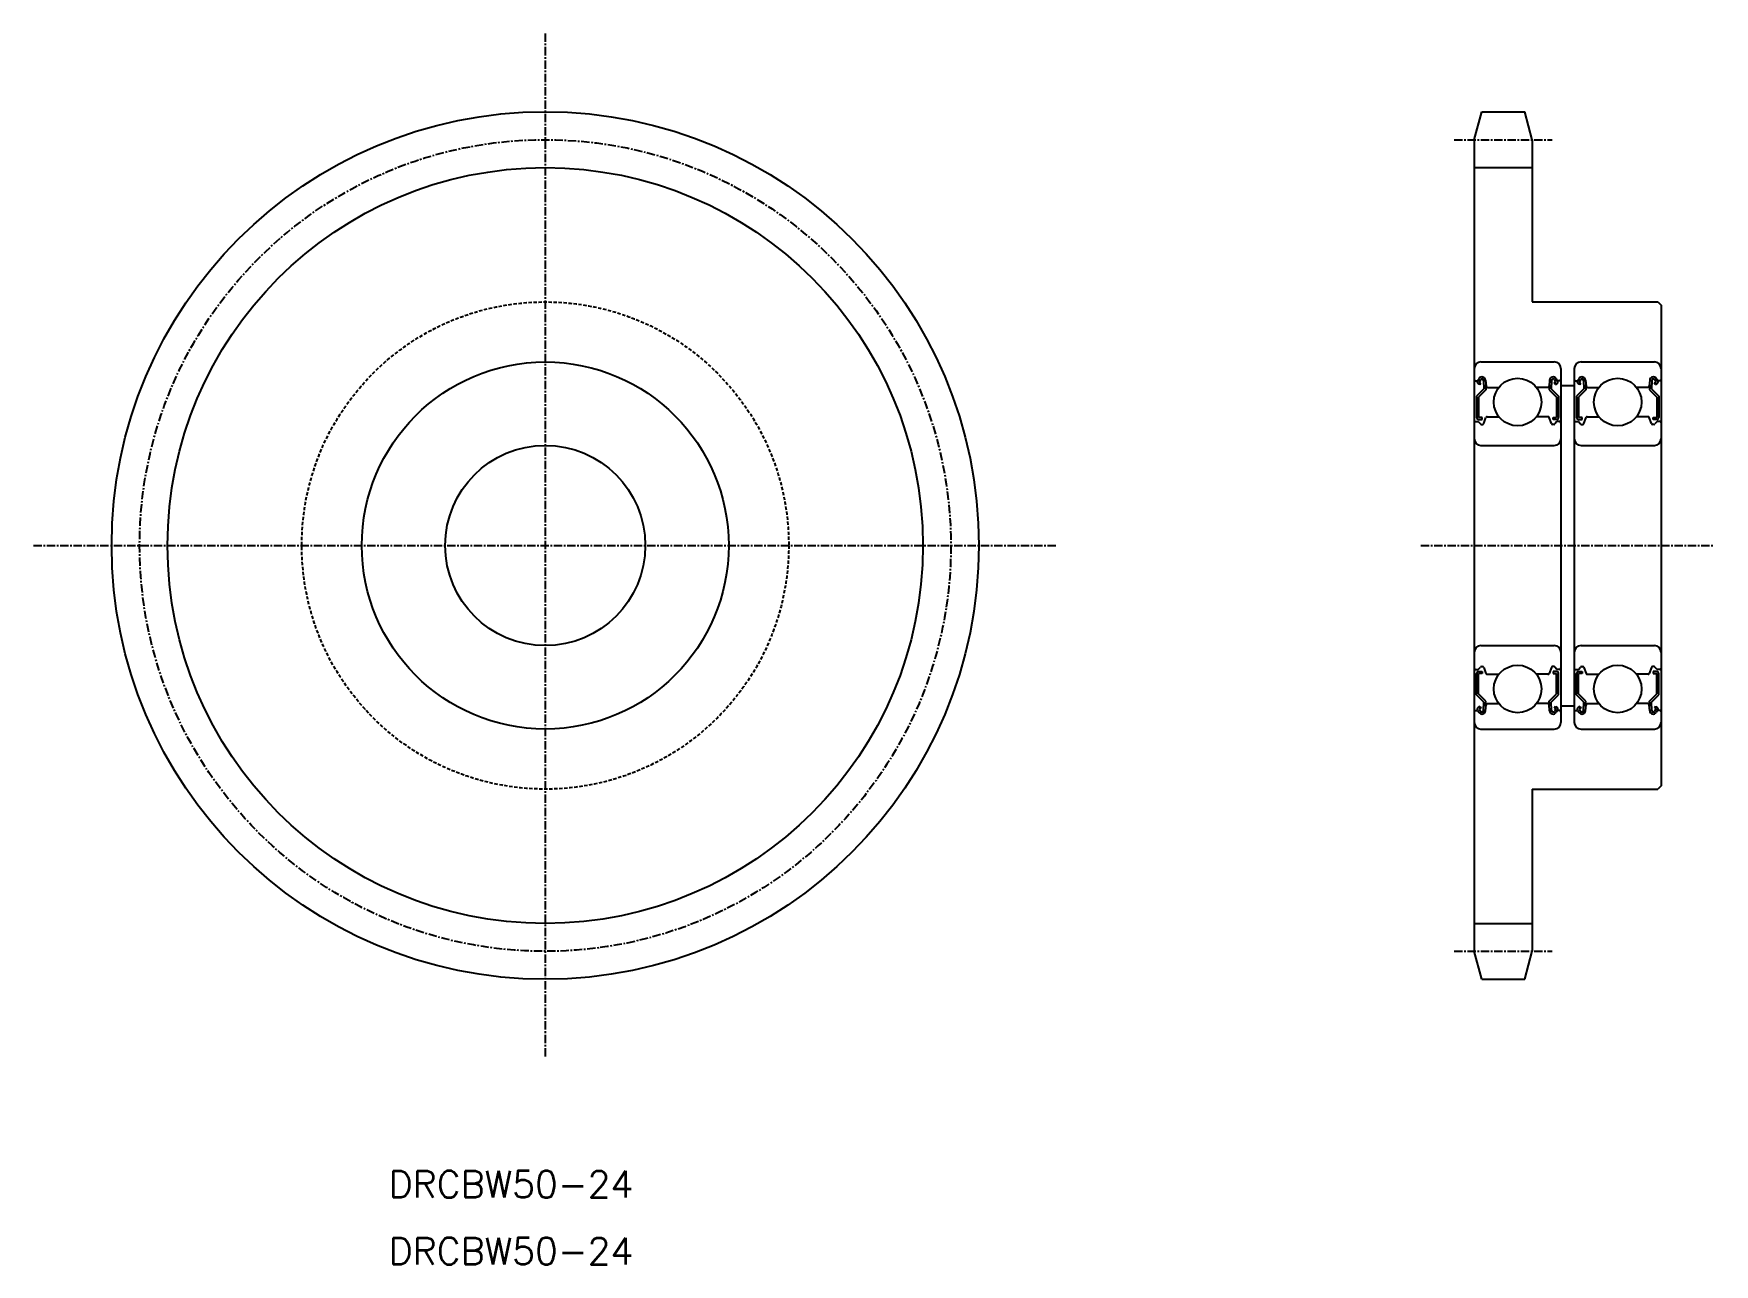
# Model space of a CAD drawing. Extents: x -8 to 244, y 0 to 184.
import ezdxf

# ---------------------------------------------------------------- set-up
doc = ezdxf.new("R2010")
doc.units = 0
doc.linetypes.add('CENTER', pattern=[2, 1.25, -0.25, 0.25, -0.25])
doc.linetypes.add('DASHED', pattern=[0.75, 0.5, -0.25])
doc.layers.get('0').update_dxf_attribs({"linetype": 'CONTINUOUS'})
doc.layers.add('CENTER', color=1, linetype='CENTER')
doc.styles.get("Standard").update_dxf_attribs({"font": 'txt', "bigfont": 'BIGFONT'})

msp = doc.modelspace()

# ---------------------------------------------------------------- linework, layer by layer
at = {"color": 7, "linetype": 'CONTINUOUS'}
for p, q in [((207.83, 168.53), (208.95, 172.72)), ((208.95, 172.72), (215.4, 172.72)), ((216.53, 168.53), (215.4, 172.72)), ((207.83, 168.53), (207.83, 46.91)), ((216.53, 168.53), (216.53, 144.22)), ((207.83, 164.34), (216.53, 164.34)), ((216.53, 144.22), (235.33, 144.22)), ((235.33, 144.22), (235.83, 143.72)), ((235.83, 143.72), (235.83, 71.72)), ((207.83, 134.22), (207.83, 81.22)), ((208.83, 135.22), (219.83, 135.22)), ((220.83, 134.22), (220.83, 81.22)), ((222.83, 134.22), (222.83, 81.22)), ((223.83, 135.22), (234.83, 135.22)), ((235.83, 134.22), (235.83, 81.22)), ((208.03, 132.42), (208.33, 132.42)), ((209.27, 131.2), (208.17, 130.1)), ((208.33, 132.42), (208.56, 132.75)), ((208.64, 131.83), (208.4, 132.01)), ((209.57, 131.07), (208.47, 129.97)), ((208.57, 132.25), (208.8, 132.58)), ((208.82, 132.08), (208.57, 132.25)), ((208.64, 131.83), (208.82, 132.08)), ((209.22, 132.46), (209.27, 131.2)), ((209.52, 132.5), (209.6, 131.61)), ((209.57, 131.95), (209.57, 131.07)), ((209.8, 131.42), (211.51, 131.42)), ((218.85, 131.42), (217.14, 131.42)), ((219.13, 132.5), (219.05, 131.61)), ((219.08, 131.95), (219.08, 131.07)), ((219.08, 131.07), (220.18, 129.97)), ((219.43, 132.46), (219.38, 131.2)), ((219.38, 131.2), (220.48, 130.1)), ((219.83, 132.08), (220.08, 132.25)), ((220.01, 131.83), (219.83, 132.08)), ((220.08, 132.25), (219.85, 132.58)), ((220.01, 131.83), (220.25, 132.01)), ((220.33, 132.42), (220.09, 132.75)), ((220.63, 132.42), (220.33, 132.42)), ((220.83, 131.72), (222.83, 131.72)), ((223.03, 132.42), (223.33, 132.42)), ((224.27, 131.2), (223.17, 130.1)), ((223.33, 132.42), (223.56, 132.75)), ((223.64, 131.83), (223.4, 132.01)), ((224.57, 131.07), (223.47, 129.97)), ((223.57, 132.25), (223.8, 132.58)), ((223.82, 132.08), (223.57, 132.25)), ((223.64, 131.83), (223.82, 132.08)), ((224.22, 132.46), (224.27, 131.2)), ((224.52, 132.5), (224.6, 131.61)), ((224.57, 131.95), (224.57, 131.07)), ((224.8, 131.42), (226.51, 131.42)), ((233.85, 131.42), (232.14, 131.42)), ((234.13, 132.5), (234.05, 131.61)), ((234.08, 131.95), (234.08, 131.07)), ((234.08, 131.07), (235.18, 129.97)), ((234.43, 132.46), (234.38, 131.2)), ((234.38, 131.2), (235.48, 130.1)), ((234.83, 132.08), (235.08, 132.25)), ((235.01, 131.83), (234.83, 132.08)), ((235.08, 132.25), (234.85, 132.58)), ((235.01, 131.83), (235.25, 132.01)), ((235.33, 132.42), (235.09, 132.75)), ((235.63, 132.42), (235.33, 132.42)), ((208.17, 130.1), (208.17, 126.92)), ((208.47, 129.97), (208.47, 126.92)), ((220.18, 129.97), (220.18, 126.92)), ((220.48, 130.1), (220.48, 126.92)), ((223.17, 130.1), (223.17, 126.92)), ((223.47, 129.97), (223.47, 126.92)), ((235.18, 129.97), (235.18, 126.92)), ((235.48, 130.1), (235.48, 126.92)), ((208.03, 126.32), (208.43, 126.32)), ((208.43, 126.32), (208.74, 125.95)), ((208.99, 126.92), (208.47, 126.92)), ((208.47, 126.62), (208.99, 126.62)), ((208.99, 126.62), (208.99, 126.92)), ((209.26, 126.01), (209.58, 126.89)), ((209.77, 127.02), (211.51, 127.02)), ((218.88, 127.02), (217.14, 127.02)), ((219.39, 126.01), (219.07, 126.89)), ((219.66, 126.62), (219.66, 126.92)), ((219.66, 126.92), (220.18, 126.92)), ((220.18, 126.62), (219.66, 126.62)), ((220.23, 126.32), (219.91, 125.95)), ((220.63, 126.32), (220.23, 126.32)), ((223.03, 126.32), (223.43, 126.32)), ((223.43, 126.32), (223.74, 125.95)), ((223.99, 126.92), (223.47, 126.92)), ((223.47, 126.62), (223.99, 126.62)), ((223.99, 126.62), (223.99, 126.92)), ((224.26, 126.01), (224.58, 126.89)), ((224.77, 127.02), (226.51, 127.02)), ((233.88, 127.02), (232.14, 127.02)), ((234.39, 126.01), (234.07, 126.89)), ((234.66, 126.62), (234.66, 126.92)), ((234.66, 126.92), (235.18, 126.92)), ((235.18, 126.62), (234.66, 126.62)), ((235.23, 126.32), (234.91, 125.95)), ((235.63, 126.32), (235.23, 126.32)), ((208.9, 125.87), (209.07, 125.87)), ((219.75, 125.87), (219.58, 125.87)), ((223.9, 125.87), (224.07, 125.87)), ((234.75, 125.87), (234.58, 125.87)), ((208.83, 122.72), (219.83, 122.72)), ((223.83, 122.72), (234.83, 122.72)), ((208.83, 92.72), (219.83, 92.72)), ((223.83, 92.72), (234.83, 92.72)), ((208.03, 89.12), (208.43, 89.12)), ((208.17, 85.35), (208.17, 88.52)), ((208.43, 89.12), (208.74, 89.5)), ((208.47, 88.82), (208.99, 88.82)), ((208.47, 85.47), (208.47, 88.52)), ((208.99, 88.52), (208.47, 88.52)), ((208.9, 89.57), (209.07, 89.57)), ((208.99, 88.82), (208.99, 88.52)), ((209.26, 89.44), (209.58, 88.56)), ((209.77, 88.42), (211.51, 88.42)), ((218.88, 88.42), (217.14, 88.42)), ((219.39, 89.44), (219.07, 88.56)), ((219.75, 89.57), (219.58, 89.57)), ((219.66, 88.82), (219.66, 88.52)), ((220.18, 88.82), (219.66, 88.82)), ((219.66, 88.52), (220.18, 88.52)), ((220.23, 89.12), (219.91, 89.5)), ((220.18, 85.47), (220.18, 88.52)), ((220.63, 89.12), (220.23, 89.12)), ((220.48, 85.35), (220.48, 88.52)), ((223.03, 89.12), (223.43, 89.12)), ((223.17, 85.35), (223.17, 88.52)), ((223.43, 89.12), (223.74, 89.5)), ((223.47, 88.82), (223.99, 88.82)), ((223.47, 85.47), (223.47, 88.52)), ((223.99, 88.52), (223.47, 88.52)), ((223.9, 89.57), (224.07, 89.57)), ((223.99, 88.82), (223.99, 88.52)), ((224.26, 89.44), (224.58, 88.56)), ((224.77, 88.42), (226.51, 88.42)), ((233.88, 88.42), (232.14, 88.42)), ((234.39, 89.44), (234.07, 88.56)), ((234.75, 89.57), (234.58, 89.57)), ((234.66, 88.82), (234.66, 88.52)), ((235.18, 88.82), (234.66, 88.82)), ((234.66, 88.52), (235.18, 88.52)), ((235.23, 89.12), (234.91, 89.5)), ((235.18, 85.47), (235.18, 88.52)), ((235.63, 89.12), (235.23, 89.12)), ((235.48, 85.35), (235.48, 88.52)), ((209.27, 84.25), (208.17, 85.35)), ((208.64, 83.61), (208.4, 83.44)), ((209.57, 84.37), (208.47, 85.47)), ((208.82, 83.37), (208.57, 83.2)), ((208.57, 83.2), (208.8, 82.87)), ((208.64, 83.61), (208.82, 83.37)), ((209.22, 82.99), (209.27, 84.25)), ((209.52, 82.95), (209.6, 83.84)), ((209.57, 83.5), (209.57, 84.37)), ((209.8, 84.02), (211.51, 84.02)), ((218.85, 84.02), (217.14, 84.02)), ((219.13, 82.95), (219.05, 83.84)), ((219.08, 84.37), (220.18, 85.47)), ((219.08, 83.5), (219.08, 84.37)), ((219.38, 84.25), (220.48, 85.35)), ((219.43, 82.99), (219.38, 84.25)), ((220.01, 83.61), (219.83, 83.37)), ((219.83, 83.37), (220.08, 83.2)), ((220.08, 83.2), (219.85, 82.87)), ((220.01, 83.61), (220.25, 83.44)), ((220.83, 83.72), (222.83, 83.72)), ((224.27, 84.25), (223.17, 85.35)), ((223.64, 83.61), (223.4, 83.44)), ((224.57, 84.37), (223.47, 85.47)), ((223.82, 83.37), (223.57, 83.2)), ((223.57, 83.2), (223.8, 82.87)), ((223.64, 83.61), (223.82, 83.37)), ((224.22, 82.99), (224.27, 84.25)), ((224.52, 82.95), (224.6, 83.84)), ((224.57, 83.5), (224.57, 84.37)), ((224.8, 84.02), (226.51, 84.02)), ((233.85, 84.02), (232.14, 84.02)), ((234.13, 82.95), (234.05, 83.84)), ((234.08, 84.37), (235.18, 85.47)), ((234.08, 83.5), (234.08, 84.37)), ((234.38, 84.25), (235.48, 85.35)), ((234.43, 82.99), (234.38, 84.25)), ((235.01, 83.61), (234.83, 83.37)), ((234.83, 83.37), (235.08, 83.2)), ((235.08, 83.2), (234.85, 82.87)), ((235.01, 83.61), (235.25, 83.44)), ((208.03, 83.02), (208.33, 83.02)), ((208.33, 83.02), (208.56, 82.69)), ((220.33, 83.02), (220.09, 82.69)), ((220.63, 83.02), (220.33, 83.02)), ((223.03, 83.02), (223.33, 83.02)), ((223.33, 83.02), (223.56, 82.69)), ((235.33, 83.02), (235.09, 82.69)), ((235.63, 83.02), (235.33, 83.02)), ((208.83, 80.22), (219.83, 80.22)), ((211.88, 80.22), (211.88, 80.22)), ((214.33, 80.22), (214.33, 80.22)), ((223.83, 80.22), (234.83, 80.22)), ((226.88, 80.22), (226.88, 80.22)), ((229.33, 80.22), (229.33, 80.22)), ((216.53, 71.22), (216.53, 46.91)), ((216.53, 71.22), (235.33, 71.22)), ((221.23, 71.22), (221.23, 71.22)), ((225.93, 71.22), (225.93, 71.22)), ((235.83, 71.72), (235.33, 71.22)), ((207.83, 51.1), (216.53, 51.1)), ((208.95, 42.72), (207.83, 46.91)), ((215.4, 42.72), (216.53, 46.91)), ((208.95, 42.72), (215.4, 42.72))]:
    msp.add_line(p, q, dxfattribs=at)
for centre, radius in [((68.56, 107.72), 65), ((68.56, 107.72), 27.5), ((214.33, 129.22), 3.57), ((229.33, 129.22), 3.57), ((68.56, 107.72), 15), ((214.33, 86.22), 3.57), ((229.33, 86.22), 3.57)]:
    msp.add_circle(centre, radius, dxfattribs=at)
at = {"color": 3, "linetype": 'CONTINUOUS'}
msp.add_circle((68.56, 107.72), 56.62, dxfattribs=at)
at = {"color": 3, "linetype": 'DASHED'}
msp.add_circle((68.56, 107.72), 36.5, dxfattribs=at)
at = {"color": 7, "linetype": 'CONTINUOUS'}
for centre, radius, start, end in [((208.83, 134.22), 1, 90, 180), ((219.83, 134.22), 1, 0, 90), ((223.83, 134.22), 1, 90, 180), ((234.83, 134.22), 1, 0, 90), ((208.03, 132.62), 0.2, 180, 270), ((208.57, 132.25), 0.3, 144.9356, 235.0377), ((208.99, 132.45), 0.53, 5.0651, 144.9356), ((208.99, 132.45), 0.23, 2.1311, 144.9356), ((209.8, 131.62), 0.2, 185.0651, 270), ((218.85, 131.62), 0.2, 270, 354.9349), ((219.66, 132.45), 0.53, 35.0644, 174.9349), ((219.66, 132.45), 0.23, 35.0644, 177.8689), ((220.08, 132.25), 0.3, 304.9623, 35.0644), ((220.63, 132.62), 0.2, 270, 0), ((223.03, 132.62), 0.2, 180, 270), ((223.57, 132.25), 0.3, 144.9356, 235.0377), ((223.99, 132.45), 0.53, 5.0651, 144.9356), ((223.99, 132.45), 0.23, 2.1311, 144.9356), ((224.8, 131.62), 0.2, 185.0651, 270), ((233.85, 131.62), 0.2, 270, 354.9349), ((234.66, 132.45), 0.53, 35.0644, 174.9349), ((234.66, 132.45), 0.23, 35.0644, 177.8689), ((235.08, 132.25), 0.3, 304.9623, 35.0644), ((235.63, 132.62), 0.2, 270, 0), ((208.03, 126.12), 0.2, 90, 180), ((208.47, 126.92), 0.3, 180, 270), ((209.07, 126.07), 0.2, 270, 339.9703), ((209.77, 126.82), 0.2, 90, 159.9703), ((218.88, 126.82), 0.2, 20.0297, 90), ((219.58, 126.07), 0.2, 200.0297, 270), ((220.18, 126.92), 0.3, 270, 0), ((220.63, 126.12), 0.2, 0, 90), ((223.03, 126.12), 0.2, 90, 180), ((223.47, 126.92), 0.3, 180, 270), ((224.07, 126.07), 0.2, 270, 339.9703), ((224.77, 126.82), 0.2, 90, 159.9703), ((233.88, 126.82), 0.2, 20.0297, 90), ((234.58, 126.07), 0.2, 200.0297, 270), ((235.18, 126.92), 0.3, 270, 0), ((235.63, 126.12), 0.2, 0, 90), ((208.83, 123.72), 1, 180, 270), ((208.9, 126.07), 0.2, 219.9991, 270), ((219.75, 126.07), 0.2, 270, 320.0009), ((219.83, 123.72), 1, 270, 0), ((223.83, 123.72), 1, 180, 270), ((223.9, 126.07), 0.2, 219.9991, 270), ((234.75, 126.07), 0.2, 270, 320.0009), ((234.83, 123.72), 1, 270, 0), ((208.83, 91.72), 1, 90, 180), ((219.83, 91.72), 1, 0, 90), ((223.83, 91.72), 1, 90, 180), ((234.83, 91.72), 1, 0, 90), ((208.03, 89.32), 0.2, 180, 270), ((208.47, 88.52), 0.3, 90, 180), ((208.9, 89.37), 0.2, 90, 140.0009), ((209.07, 89.37), 0.2, 20.0297, 90), ((209.77, 88.62), 0.2, 200.0297, 270), ((218.88, 88.62), 0.2, 270, 339.9703), ((219.58, 89.37), 0.2, 90, 159.9703), ((219.75, 89.37), 0.2, 39.9991, 90), ((220.18, 88.52), 0.3, 0, 90), ((220.63, 89.32), 0.2, 270, 0), ((223.03, 89.32), 0.2, 180, 270), ((223.47, 88.52), 0.3, 90, 180), ((223.9, 89.37), 0.2, 90, 140.0009), ((224.07, 89.37), 0.2, 20.0297, 90), ((224.77, 88.62), 0.2, 200.0297, 270), ((233.88, 88.62), 0.2, 270, 339.9703), ((234.58, 89.37), 0.2, 90, 159.9703), ((234.75, 89.37), 0.2, 39.9991, 90), ((235.18, 88.52), 0.3, 0, 90), ((235.63, 89.32), 0.2, 270, 0), ((208.57, 83.2), 0.3, 124.9623, 215.0644), ((209.8, 83.82), 0.2, 90, 174.9349), ((218.85, 83.82), 0.2, 5.0651, 90), ((220.08, 83.2), 0.3, 324.9356, 55.0377), ((223.57, 83.2), 0.3, 124.9623, 215.0644), ((224.8, 83.82), 0.2, 90, 174.9349), ((233.85, 83.82), 0.2, 5.0651, 90), ((235.08, 83.2), 0.3, 324.9356, 55.0377), ((208.03, 82.82), 0.2, 90, 180), ((208.83, 81.22), 1, 180, 270), ((208.99, 83), 0.53, 215.0644, 354.9349), ((208.99, 83), 0.23, 215.0644, 357.8689), ((219.66, 83), 0.53, 185.0651, 324.9356), ((219.66, 83), 0.23, 182.1311, 324.9356), ((219.83, 81.22), 1, 270, 0), ((220.63, 82.82), 0.2, 0, 90), ((223.03, 82.82), 0.2, 90, 180), ((223.83, 81.22), 1, 180, 270), ((223.99, 83), 0.53, 215.0644, 354.9349), ((223.99, 83), 0.23, 215.0644, 357.8689), ((234.66, 83), 0.53, 185.0651, 324.9356), ((234.66, 83), 0.23, 182.1311, 324.9356), ((234.83, 81.22), 1, 270, 0), ((235.63, 82.82), 0.2, 0, 90)]:
    msp.add_arc(centre, radius, start, end, dxfattribs=at)
at = {"layer": 'CENTER', "color": 1, "linetype": 'CENTER'}
for p, q in [((68.56, 184.42), (68.56, 31.03)), ((204.83, 168.53), (219.53, 168.53)), ((-8.14, 107.72), (145.26, 107.72)), ((199.83, 107.72), (243.83, 107.72)), ((204.83, 46.91), (219.53, 46.91))]:
    msp.add_line(p, q, dxfattribs=at)
msp.add_circle((68.56, 107.72), 60.81, dxfattribs=at)

# ---------------------------------------------------------------- texts
at = {"color": 7, "linetype": 'CONTINUOUS'}
for p in [(45.08, 10), (45.08, 0)]:
    msp.add_text('DRCBW50-24', height=4, dxfattribs=at).set_placement(p)

doc.saveas('drawing.dxf')
